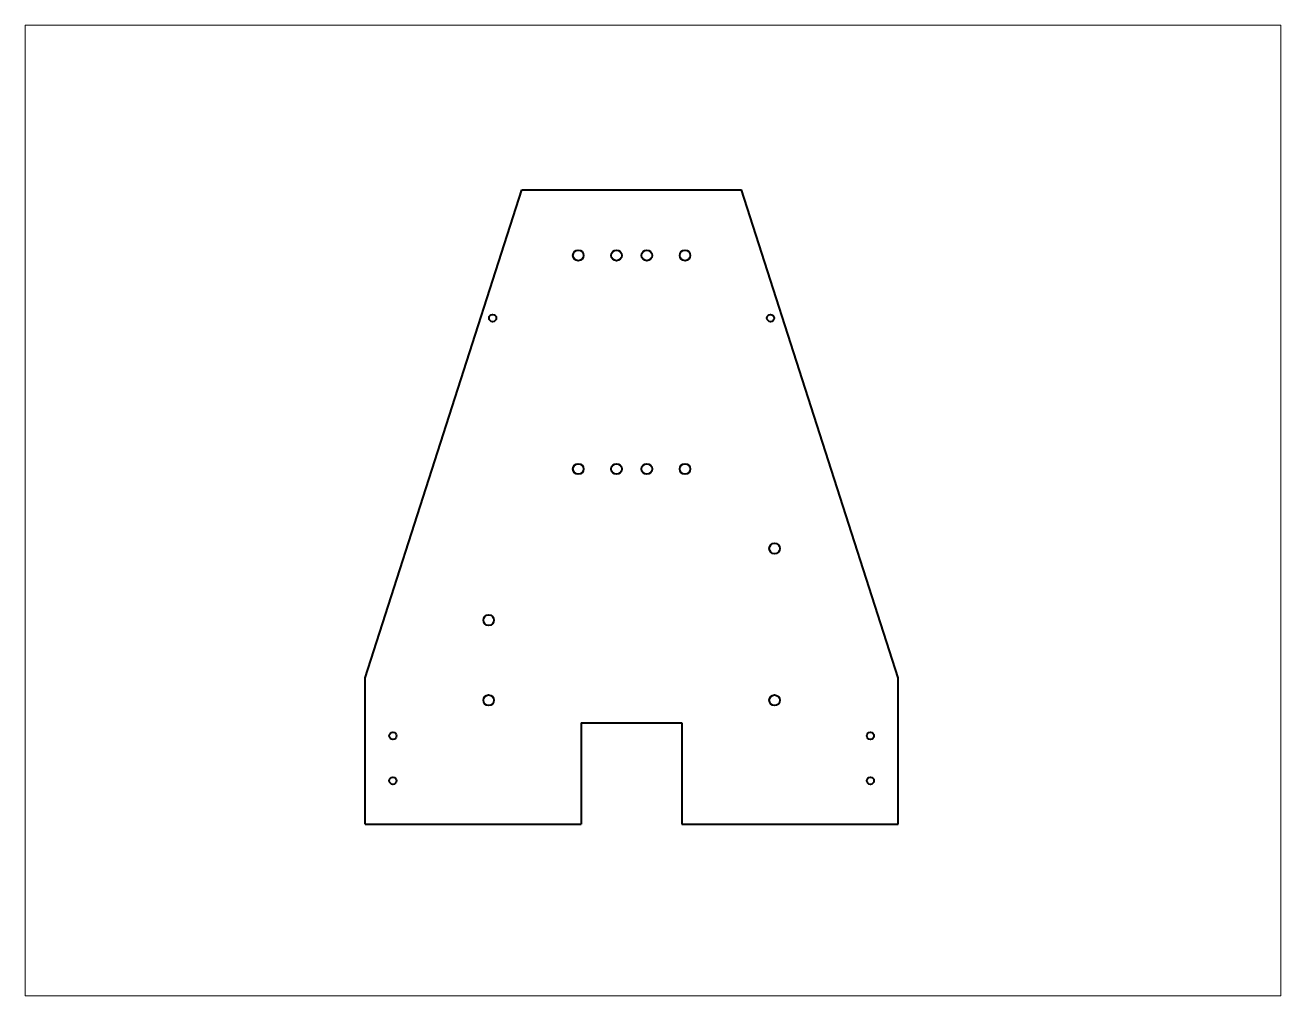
# Paper-space layout 'Layout1' of a CAD drawing. Header units: inches. Extents: x 0 to 22, y 0 to 17.
# The model-space entities are those that its viewports show. They can reach past a viewport. Long polylines and large blocks are cut down to what shows.
import ezdxf

# ---------------------------------------------------------------- set-up
doc = ezdxf.new("R2010")
doc.units = ezdxf.units.IN
doc.header["$LTSCALE"] = 0.5
doc.header["$MEASUREMENT"] = 0
doc.layers.add('Visible', color=7, linetype='Continuous', lineweight=40)

msp = doc.modelspace()

# ---------------------------------------------------------------- linework, layer by layer
at = {"layer": 'Visible'}
for p, q in [((11.354, 5.571), (14.102, 14.118)), ((14.102, 14.118), (17.947, 14.118)), ((20.695, 5.571), (17.947, 14.118)), ((11.354, 3.008), (11.354, 5.571)), ((20.695, 3.008), (20.695, 5.571)), ((15.142, 4.78), (16.907, 4.78)), ((15.142, 4.78), (15.142, 3.008)), ((16.907, 4.78), (16.907, 3.008)), ((11.354, 3.008), (15.142, 3.008)), ((16.907, 3.008), (20.695, 3.008))]:
    msp.add_line(p, q, dxfattribs=at)
for centre, radius in [((15.09, 12.967), 0.093), ((15.759, 12.967), 0.093), ((16.29, 12.967), 0.093), ((16.96, 12.967), 0.093), ((13.59, 11.87), 0.0635), ((18.459, 11.87), 0.0635), ((15.09, 9.227), 0.093), ((15.759, 9.227), 0.093), ((16.29, 9.227), 0.093), ((16.96, 9.227), 0.093), ((18.529, 7.834), 0.093), ((13.52, 6.579), 0.093), ((13.52, 5.177), 0.093), ((18.529, 5.177), 0.093), ((11.843, 4.555), 0.0635), ((20.207, 4.555), 0.0635), ((11.843, 3.768), 0.0635), ((20.207, 3.768), 0.0635)]:
    msp.add_circle(centre, radius, dxfattribs=at)

psp = doc.layouts.get("Layout1")

# ---------------------------------------------------------------- viewports
at = {"layer": '0', "view_target_point": (16.399, 8.5)}
psp.add_viewport(center=(11, 8.5), size=(22, 17), view_center_point=(0, 0), view_height=17, dxfattribs=at)

doc.saveas('drawing.dxf')
